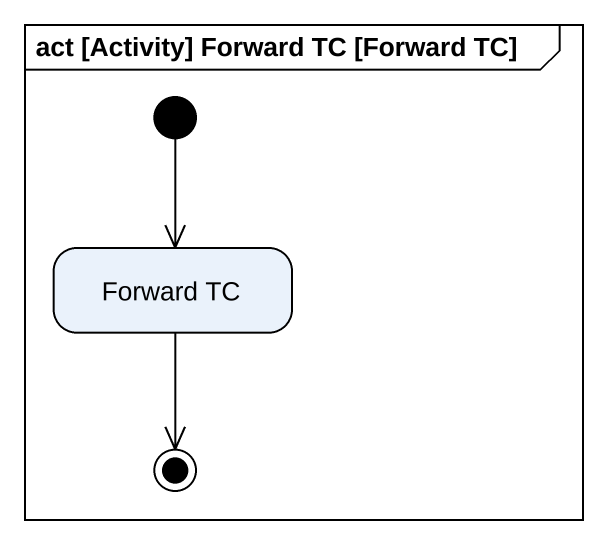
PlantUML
@startuml
mainframe act [Activity] Forward TC [Forward TC]
hide empty description
state "Forward TC" as Forward_TC
[*] --> Forward_TC
Forward_TC --> [*]
@enduml
